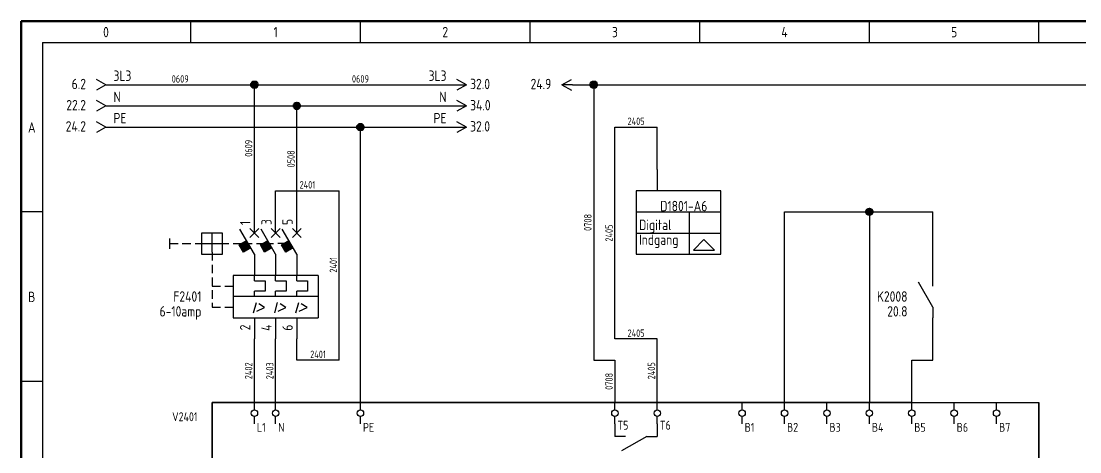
# Model space of a CAD drawing. Header units: millimetres. Extents: x 10 to 410, y 10 to 275.
# Drawn here: x 10 to 259.6, y 173.4 to 275 of the extents above; entities that cross this region are included whole.
import ezdxf
from ezdxf.enums import TextEntityAlignment as Align

# ---------------------------------------------------------------- set-up
doc = ezdxf.new("R2010")
doc.units = ezdxf.units.MM
doc.linetypes.add('Caddy_Solid', pattern=[0])
doc.layers.add('2', color=7, linetype='Continuous')
doc.styles.add('Caddy_Vectorfont1p', font='isocp___.ttf', dxfattribs={"width": 0.9})

# ---------------------------------------------------------------- blocks, each defined once
blk = doc.blocks.new('Blk1')
at = {"linetype": 'Caddy_Solid', "lineweight": 50}
for p, q in [((10, 10), (10, 275)), ((10, 275), (410, 275))]:
    blk.add_line(p, q, dxfattribs=at)
at = {"linetype": 'Caddy_Solid', "lineweight": 25}
for p, q in [((50, 270), (50, 275)), ((90, 270), (90, 275)), ((130, 270), (130, 275)), ((170, 270), (170, 275)), ((210, 270), (210, 275)), ((250, 270), (250, 275)), ((15, 270), (15, 30)), ((15, 270), (405, 270)), ((15, 230), (10, 230)), ((15, 190), (10, 190))]:
    blk.add_line(p, q, dxfattribs=at)
at = {"lineweight": 25, "style": 'Caddy_Vectorfont1p', "width": 0.9}
for s, p in [('0', (30, 271.2)), ('1', (70, 271.2)), ('2', (110, 271.2)), ('3', (150, 271.2)), ('4', (190, 271.2)), ('5', (230, 271.2)), ('A', (12.5, 248.7)), ('B', (12.5, 208.7))]:
    blk.add_text(s, height=2.45, dxfattribs=at).set_placement(p, align=Align.CENTER)
blk = doc.blocks.new('Blk2')
at = {"linetype": 'Caddy_Solid', "lineweight": 25}
for p, q in [((65, 225), (65, 230)), ((70, 225), (70, 230)), ((75, 225), (75, 230)), ((57.5, 225), (52.5, 225)), ((52.5, 225), (52.5, 220)), ((55, 220.5), (55, 225)), ((57.5, 220), (57.5, 225)), ((65, 220), (61.58, 225.92)), ((63.94, 223.94), (66.06, 226.06)), ((63.94, 226.06), (66.06, 223.94)), ((70, 220), (66.58, 225.92)), ((68.94, 223.94), (71.06, 226.06)), ((68.94, 226.06), (71.06, 223.94)), ((75, 220), (71.58, 225.92)), ((73.94, 223.94), (76.06, 226.06)), ((73.94, 226.06), (76.06, 223.94)), ((45, 223.75), (45, 221.25)), ((45, 222.5), (47, 222.5)), ((48, 222.5), (50, 222.5)), ((51, 222.5), (53, 222.5)), ((53, 222.5), (57, 222.5)), ((57, 222.5), (59, 222.5)), ((60, 222.5), (62, 222.5)), ((61.4, 222.23), (63.13, 223.23)), ((62.4, 220.5), (61.4, 222.23)), ((62.49, 220.55), (61.49, 222.28)), ((62.62, 220.62), (61.62, 222.36)), ((62.71, 220.67), (61.71, 222.41)), ((62.83, 220.75), (61.83, 222.48)), ((62.92, 220.8), (61.92, 222.53)), ((63.05, 220.88), (62.05, 222.61)), ((63.14, 220.92), (62.14, 222.66)), ((63.27, 221), (62.27, 222.73)), ((63.35, 221.05), (62.35, 222.78)), ((63.48, 221.12), (62.48, 222.86)), ((63.57, 221.17), (62.57, 222.91)), ((63.7, 221.25), (62.7, 222.98)), ((63.79, 221.3), (62.79, 223.03)), ((63.92, 221.38), (62.92, 223.11)), ((64, 221.42), (63, 223.16)), ((63, 222.5), (64.5, 222.5)), ((65.5, 222.5), (68, 222.5)), ((66.4, 222.23), (68.13, 223.23)), ((67.4, 220.5), (66.4, 222.23)), ((67.49, 220.55), (66.49, 222.28)), ((67.62, 220.62), (66.62, 222.36)), ((67.71, 220.67), (66.71, 222.41)), ((67.83, 220.75), (66.83, 222.48)), ((67.92, 220.8), (66.92, 222.53)), ((68.05, 220.88), (67.05, 222.61)), ((68.14, 220.92), (67.14, 222.66)), ((68.27, 221), (67.27, 222.73)), ((68.35, 221.05), (67.35, 222.78)), ((68.48, 221.12), (67.48, 222.86)), ((68.57, 221.17), (67.57, 222.91)), ((68.7, 221.25), (67.7, 222.98)), ((68.79, 221.3), (67.79, 223.03)), ((68.92, 221.38), (67.92, 223.11)), ((69, 221.42), (68, 223.16)), ((68.5, 222.5), (69.5, 222.5)), ((72, 222.5), (70.5, 222.5)), ((71.4, 222.23), (73.13, 223.23)), ((72.4, 220.5), (71.4, 222.23)), ((72.49, 220.55), (71.49, 222.28)), ((72.62, 220.62), (71.62, 222.36)), ((72.71, 220.67), (71.71, 222.41)), ((72.83, 220.75), (71.83, 222.48)), ((72.92, 220.8), (71.92, 222.53)), ((73.05, 220.88), (72.05, 222.61)), ((73.14, 220.92), (72.14, 222.66)), ((73.27, 221), (72.27, 222.73)), ((73.35, 221.05), (72.35, 222.78)), ((73.48, 221.12), (72.48, 222.86)), ((73.57, 221.17), (72.57, 222.91)), ((73.7, 221.25), (72.7, 222.98)), ((73.79, 221.3), (72.79, 223.03)), ((73.92, 221.38), (72.92, 223.11)), ((74, 221.42), (73, 223.16)), ((52.5, 220), (57.5, 220)), ((55, 220.5), (55, 218.5)), ((64.13, 221.5), (62.4, 220.5)), ((65, 220), (65, 215)), ((69.13, 221.5), (67.4, 220.5)), ((70, 220), (70, 215)), ((74.13, 221.5), (72.4, 220.5)), ((75, 220), (75, 215)), ((55, 217.5), (55, 215.5)), ((60, 215), (60, 205)), ((80, 215), (60, 215)), ((65, 213.75), (65, 215)), ((70, 213.75), (70, 215)), ((75, 213.75), (75, 215)), ((80, 215), (80, 205)), ((55, 214.5), (55, 212.5)), ((55, 212.5), (57, 212.5)), ((58, 212.5), (60, 212.5)), ((65, 213.75), (67.5, 213.75)), ((67.5, 213.75), (67.5, 211.25)), ((70, 213.75), (72.5, 213.75)), ((72.5, 213.75), (72.5, 211.25)), ((75, 213.75), (77.5, 213.75)), ((77.5, 213.75), (77.5, 211.25)), ((55, 211.5), (55, 209.5)), ((80, 210), (60, 210)), ((67.5, 211.25), (65, 211.25)), ((65, 210), (65, 211.25)), ((70, 210), (70, 211.25)), ((72.5, 211.25), (70, 211.25)), ((77.5, 211.25), (75, 211.25)), ((75, 210), (75, 211.25)), ((55, 208.5), (55, 207.5)), ((55, 207.5), (57, 207.5)), ((58, 207.5), (60, 207.5)), ((64.8, 206.2), (65.46, 208.65)), ((65.59, 206.55), (67.4, 207.42)), ((67.4, 207.42), (66.06, 208.3)), ((69.8, 206.2), (70.46, 208.65)), ((70.59, 206.55), (72.4, 207.42)), ((72.4, 207.42), (71.06, 208.3)), ((74.8, 206.2), (75.46, 208.65)), ((75.59, 206.55), (77.4, 207.42)), ((77.4, 207.42), (76.06, 208.3)), ((60, 205), (80, 205)), ((65, 205), (65, 200)), ((70, 205), (70, 200)), ((75, 205), (75, 200))]:
    blk.add_line(p, q, dxfattribs=at)
at = {"lineweight": 25, "style": 'Caddy_Vectorfont1p', "width": 0.9}
for tag, p in [('$TAG175000_00', (64.05, 226.9)), ('$TAG175000_02', (69.05, 226.9)), ('$TAG175000_04', (74.05, 226.9))]:
    blk.add_attdef(tag, p, '', height=2.45, rotation=90, dxfattribs=at)
at = {"lineweight": 25, "style": 'Caddy_Vectorfont1p', "width": 0.9, "flags": 1}
for tag, p in [('$TAG140020', (52.5, 215.8)), ('$TAG140050', (52.5, 212.3)), ('$TAG160040', (52.5, 201.8))]:
    blk.add_attdef(tag, text='', height=2.45, dxfattribs=at).set_placement(p, align=Align.RIGHT)
at = {"lineweight": 25, "style": 'Caddy_Vectorfont1p', "width": 0.9}
for tag, p in [('$TAG160010', (52.5, 208.8)), ('$TAG160030', (52.5, 205.3))]:
    blk.add_attdef(tag, text='', height=2.45, dxfattribs=at).set_placement(p, align=Align.RIGHT)
for tag, p in [('$TAG175000_01', (64.05, 203.4)), ('$TAG175000_03', (69.05, 203.4)), ('$TAG175000_05', (74.05, 203.4))]:
    blk.add_attdef(tag, text='', height=2.45, rotation=90, dxfattribs=at).set_placement(p, align=Align.RIGHT)
blk = doc.blocks.new('Blk3')
at = {"linetype": 'Caddy_Solid', "lineweight": 25}
for q in [(27.75, 261.25), (27.75, 258.75)]:
    blk.add_line((30, 260), q, dxfattribs=at)
at = {"lineweight": 25, "style": 'Caddy_Vectorfont1p', "width": 0.9, "flags": 1}
for tag, p in [('$TAG140020', (31.77, 267.9)), ('$TAG140050', (31.77, 264.4))]:
    blk.add_attdef(tag, p, '', height=2.45, dxfattribs=at)
at = {"lineweight": 25, "style": 'Caddy_Vectorfont1p', "width": 0.9}
blk.add_attdef('$TAG160010', (31.77, 260.9), '', height=2.45, dxfattribs=at)
blk.add_attdef('$TAG160500', text='', height=2.45, dxfattribs=at).set_placement((25.28, 258.95), align=Align.RIGHT)
blk = doc.blocks.new('Blk4')
at = {"linetype": 'Caddy_Solid', "lineweight": 25}
for q in [(112.75, 261.25), (112.75, 258.75)]:
    blk.add_line((115, 260), q, dxfattribs=at)
at = {"lineweight": 25, "style": 'Caddy_Vectorfont1p', "width": 0.9, "flags": 1}
for tag, p in [('$TAG140020', (110.29, 267.9)), ('$TAG140050', (110.29, 264.4))]:
    blk.add_attdef(tag, text='', height=2.45, dxfattribs=at).set_placement(p, align=Align.RIGHT)
at = {"lineweight": 25, "style": 'Caddy_Vectorfont1p', "width": 0.9}
blk.add_attdef('$TAG160010', text='', height=2.45, dxfattribs=at).set_placement((110.29, 260.9), align=Align.RIGHT)
blk.add_attdef('$TAG160500', (115.87, 258.95), '', height=2.45, dxfattribs=at)
blk = doc.blocks.new('Blk5')
at = {"linetype": 'Caddy_Solid', "lineweight": 25}
for q in [(27.75, 256.25), (27.75, 253.75)]:
    blk.add_line((30, 255), q, dxfattribs=at)
at = {"lineweight": 25, "style": 'Caddy_Vectorfont1p', "width": 0.9, "flags": 1}
for tag, p in [('$TAG140020', (31.77, 262.9)), ('$TAG140050', (31.77, 259.4))]:
    blk.add_attdef(tag, p, '', height=2.45, dxfattribs=at)
at = {"lineweight": 25, "style": 'Caddy_Vectorfont1p', "width": 0.9}
blk.add_attdef('$TAG160010', (31.77, 255.9), '', height=2.45, dxfattribs=at)
blk.add_attdef('$TAG160500', text='', height=2.45, dxfattribs=at).set_placement((25.28, 253.95), align=Align.RIGHT)
blk = doc.blocks.new('Blk6')
at = {"linetype": 'Caddy_Solid', "lineweight": 25}
for q in [(112.75, 256.25), (112.75, 253.75)]:
    blk.add_line((115, 255), q, dxfattribs=at)
at = {"lineweight": 25, "style": 'Caddy_Vectorfont1p', "width": 0.9, "flags": 1}
for tag, p in [('$TAG140020', (110.29, 262.9)), ('$TAG140050', (110.29, 259.4))]:
    blk.add_attdef(tag, text='', height=2.45, dxfattribs=at).set_placement(p, align=Align.RIGHT)
at = {"lineweight": 25, "style": 'Caddy_Vectorfont1p', "width": 0.9}
blk.add_attdef('$TAG160010', text='', height=2.45, dxfattribs=at).set_placement((110.29, 255.9), align=Align.RIGHT)
blk.add_attdef('$TAG160500', (115.87, 253.95), '', height=2.45, dxfattribs=at)
blk = doc.blocks.new('Blk7')
at = {"linetype": 'Caddy_Solid', "lineweight": 25}
for q in [(27.75, 251.25), (27.75, 248.75)]:
    blk.add_line((30, 250), q, dxfattribs=at)
at = {"lineweight": 25, "style": 'Caddy_Vectorfont1p', "width": 0.9, "flags": 1}
for tag, p in [('$TAG140020', (31.77, 257.9)), ('$TAG140050', (31.77, 254.4))]:
    blk.add_attdef(tag, p, '', height=2.45, dxfattribs=at)
at = {"lineweight": 25, "style": 'Caddy_Vectorfont1p', "width": 0.9}
blk.add_attdef('$TAG160010', (31.77, 250.9), '', height=2.45, dxfattribs=at)
blk.add_attdef('$TAG160500', text='', height=2.45, dxfattribs=at).set_placement((25.28, 248.95), align=Align.RIGHT)
blk = doc.blocks.new('Blk8')
at = {"linetype": 'Caddy_Solid', "lineweight": 25}
for q in [(112.75, 251.25), (112.75, 248.75)]:
    blk.add_line((115, 250), q, dxfattribs=at)
at = {"lineweight": 25, "style": 'Caddy_Vectorfont1p', "width": 0.9, "flags": 1}
for tag, p in [('$TAG140020', (110.29, 257.9)), ('$TAG140050', (110.29, 254.4))]:
    blk.add_attdef(tag, text='', height=2.45, dxfattribs=at).set_placement(p, align=Align.RIGHT)
at = {"lineweight": 25, "style": 'Caddy_Vectorfont1p', "width": 0.9}
blk.add_attdef('$TAG160010', text='', height=2.45, dxfattribs=at).set_placement((110.29, 250.9), align=Align.RIGHT)
blk.add_attdef('$TAG160500', (115.87, 248.95), '', height=2.45, dxfattribs=at)
blk = doc.blocks.new('Blk9')
at = {"linetype": 'Caddy_Solid', "lineweight": 25}
for p, q in [((65, 183.25), (65, 185)), ((65, 180), (65, 181.75))]:
    blk.add_line(p, q, dxfattribs=at)
blk.add_circle((65, 182.5), 0.75, dxfattribs=at)
at = {"lineweight": 25, "style": 'Caddy_Vectorfont1p', "width": 0.9, "flags": 1}
blk.add_attdef('$TAG160410', (67.6, 184.2), '', height=2.45, rotation=90, dxfattribs=at)
at = {"layer": '2', "lineweight": 25, "style": 'Caddy_Vectorfont1p', "width": 0.9, "flags": 1}
blk.add_attdef('$TAG160400', (64.1, 184.2), '', height=2.45, rotation=90, dxfattribs=at)
for tag, p in [('$TAG140020', (60.05, 188.3)), ('$TAG140050', (60.05, 184.8)), ('$TAG160010', (60.05, 181.3)), ('$TAG160030', (60.05, 177.8)), ('$TAG160040', (60.05, 172.8))]:
    blk.add_attdef(tag, text='', height=2.45, dxfattribs=at).set_placement(p, align=Align.RIGHT)
blk = doc.blocks.new('Blk10')
at = {"linetype": 'Caddy_Solid', "lineweight": 25}
for p, q in [((70, 183.25), (70, 185)), ((70, 180), (70, 181.75))]:
    blk.add_line(p, q, dxfattribs=at)
blk.add_circle((70, 182.5), 0.75, dxfattribs=at)
at = {"lineweight": 25, "style": 'Caddy_Vectorfont1p', "width": 0.9, "flags": 1}
blk.add_attdef('$TAG160410', (72.6, 184.2), '', height=2.45, rotation=90, dxfattribs=at)
at = {"layer": '2', "lineweight": 25, "style": 'Caddy_Vectorfont1p', "width": 0.9, "flags": 1}
blk.add_attdef('$TAG160400', (69.1, 184.2), '', height=2.45, rotation=90, dxfattribs=at)
for tag, p in [('$TAG140020', (65.05, 188.3)), ('$TAG140050', (65.05, 184.8)), ('$TAG160010', (65.05, 181.3)), ('$TAG160030', (65.05, 177.8)), ('$TAG160040', (65.05, 172.8))]:
    blk.add_attdef(tag, text='', height=2.45, dxfattribs=at).set_placement(p, align=Align.RIGHT)
blk = doc.blocks.new('Blk11')
at = {"linetype": 'Caddy_Solid', "lineweight": 25}
for p, q in [((90, 183.25), (90, 185)), ((90, 180), (90, 181.75))]:
    blk.add_line(p, q, dxfattribs=at)
blk.add_circle((90, 182.5), 0.75, dxfattribs=at)
at = {"lineweight": 25, "style": 'Caddy_Vectorfont1p', "width": 0.9, "flags": 1}
blk.add_attdef('$TAG160410', (92.6, 184.2), '', height=2.45, rotation=90, dxfattribs=at)
at = {"layer": '2', "lineweight": 25, "style": 'Caddy_Vectorfont1p', "width": 0.9, "flags": 1}
blk.add_attdef('$TAG160400', (89.1, 184.2), '', height=2.45, rotation=90, dxfattribs=at)
for tag, p in [('$TAG140020', (85.05, 188.3)), ('$TAG140050', (85.05, 184.8)), ('$TAG160010', (85.05, 181.3)), ('$TAG160030', (85.05, 177.8)), ('$TAG160040', (85.05, 172.8))]:
    blk.add_attdef(tag, text='', height=2.45, dxfattribs=at).set_placement(p, align=Align.RIGHT)
blk = doc.blocks.new('Blk16')
at = {"linetype": 'Caddy_Solid', "lineweight": 25}
for p, q in [((180, 183.25), (180, 185)), ((180, 180), (180, 181.75))]:
    blk.add_line(p, q, dxfattribs=at)
blk.add_circle((180, 182.5), 0.75, dxfattribs=at)
at = {"lineweight": 25, "style": 'Caddy_Vectorfont1p', "width": 0.9, "flags": 1}
blk.add_attdef('$TAG160410', (182.6, 184.2), '', height=2.45, rotation=90, dxfattribs=at)
at = {"layer": '2', "lineweight": 25, "style": 'Caddy_Vectorfont1p', "width": 0.9, "flags": 1}
blk.add_attdef('$TAG160400', (179.1, 184.2), '', height=2.45, rotation=90, dxfattribs=at)
for tag, p in [('$TAG140020', (175.05, 188.3)), ('$TAG140050', (175.05, 184.8)), ('$TAG160010', (175.05, 181.3)), ('$TAG160030', (175.05, 177.8)), ('$TAG160040', (175.05, 172.8))]:
    blk.add_attdef(tag, text='', height=2.45, dxfattribs=at).set_placement(p, align=Align.RIGHT)
blk = doc.blocks.new('Blk17')
at = {"linetype": 'Caddy_Solid', "lineweight": 25}
for p, q in [((190, 183.25), (190, 185)), ((190, 180), (190, 181.75))]:
    blk.add_line(p, q, dxfattribs=at)
blk.add_circle((190, 182.5), 0.75, dxfattribs=at)
at = {"lineweight": 25, "style": 'Caddy_Vectorfont1p', "width": 0.9, "flags": 1}
blk.add_attdef('$TAG160410', (192.6, 184.2), '', height=2.45, rotation=90, dxfattribs=at)
at = {"layer": '2', "lineweight": 25, "style": 'Caddy_Vectorfont1p', "width": 0.9, "flags": 1}
blk.add_attdef('$TAG160400', (189.1, 184.2), '', height=2.45, rotation=90, dxfattribs=at)
for tag, p in [('$TAG140020', (185.05, 188.3)), ('$TAG140050', (185.05, 184.8)), ('$TAG160010', (185.05, 181.3)), ('$TAG160030', (185.05, 177.8)), ('$TAG160040', (185.05, 172.8))]:
    blk.add_attdef(tag, text='', height=2.45, dxfattribs=at).set_placement(p, align=Align.RIGHT)
blk = doc.blocks.new('Blk18')
at = {"linetype": 'Caddy_Solid', "lineweight": 25}
for p, q in [((200, 183.25), (200, 185)), ((200, 180), (200, 181.75))]:
    blk.add_line(p, q, dxfattribs=at)
blk.add_circle((200, 182.5), 0.75, dxfattribs=at)
at = {"lineweight": 25, "style": 'Caddy_Vectorfont1p', "width": 0.9, "flags": 1}
blk.add_attdef('$TAG160410', (202.6, 184.2), '', height=2.45, rotation=90, dxfattribs=at)
at = {"layer": '2', "lineweight": 25, "style": 'Caddy_Vectorfont1p', "width": 0.9, "flags": 1}
blk.add_attdef('$TAG160400', (199.1, 184.2), '', height=2.45, rotation=90, dxfattribs=at)
for tag, p in [('$TAG140020', (195.05, 188.3)), ('$TAG140050', (195.05, 184.8)), ('$TAG160010', (195.05, 181.3)), ('$TAG160030', (195.05, 177.8)), ('$TAG160040', (195.05, 172.8))]:
    blk.add_attdef(tag, text='', height=2.45, dxfattribs=at).set_placement(p, align=Align.RIGHT)
blk = doc.blocks.new('Blk19')
at = {"linetype": 'Caddy_Solid', "lineweight": 25}
for p, q in [((210, 183.25), (210, 185)), ((210, 180), (210, 181.75))]:
    blk.add_line(p, q, dxfattribs=at)
blk.add_circle((210, 182.5), 0.75, dxfattribs=at)
at = {"lineweight": 25, "style": 'Caddy_Vectorfont1p', "width": 0.9, "flags": 1}
blk.add_attdef('$TAG160410', (212.6, 184.2), '', height=2.45, rotation=90, dxfattribs=at)
at = {"layer": '2', "lineweight": 25, "style": 'Caddy_Vectorfont1p', "width": 0.9, "flags": 1}
blk.add_attdef('$TAG160400', (209.1, 184.2), '', height=2.45, rotation=90, dxfattribs=at)
for tag, p in [('$TAG140020', (205.05, 188.3)), ('$TAG140050', (205.05, 184.8)), ('$TAG160010', (205.05, 181.3)), ('$TAG160030', (205.05, 177.8)), ('$TAG160040', (205.05, 172.8))]:
    blk.add_attdef(tag, text='', height=2.45, dxfattribs=at).set_placement(p, align=Align.RIGHT)
blk = doc.blocks.new('Blk20')
at = {"linetype": 'Caddy_Solid', "lineweight": 25}
for p, q in [((220, 183.25), (220, 185)), ((220, 180), (220, 181.75))]:
    blk.add_line(p, q, dxfattribs=at)
blk.add_circle((220, 182.5), 0.75, dxfattribs=at)
at = {"lineweight": 25, "style": 'Caddy_Vectorfont1p', "width": 0.9, "flags": 1}
blk.add_attdef('$TAG160410', (222.6, 184.2), '', height=2.45, rotation=90, dxfattribs=at)
at = {"layer": '2', "lineweight": 25, "style": 'Caddy_Vectorfont1p', "width": 0.9, "flags": 1}
blk.add_attdef('$TAG160400', (219.1, 184.2), '', height=2.45, rotation=90, dxfattribs=at)
for tag, p in [('$TAG140020', (215.05, 188.3)), ('$TAG140050', (215.05, 184.8)), ('$TAG160010', (215.05, 181.3)), ('$TAG160030', (215.05, 177.8)), ('$TAG160040', (215.05, 172.8))]:
    blk.add_attdef(tag, text='', height=2.45, dxfattribs=at).set_placement(p, align=Align.RIGHT)
blk = doc.blocks.new('Blk21')
at = {"linetype": 'Caddy_Solid', "lineweight": 25}
for p, q in [((230, 183.25), (230, 185)), ((230, 180), (230, 181.75))]:
    blk.add_line(p, q, dxfattribs=at)
blk.add_circle((230, 182.5), 0.75, dxfattribs=at)
at = {"lineweight": 25, "style": 'Caddy_Vectorfont1p', "width": 0.9, "flags": 1}
blk.add_attdef('$TAG160410', (232.6, 184.2), '', height=2.45, rotation=90, dxfattribs=at)
at = {"layer": '2', "lineweight": 25, "style": 'Caddy_Vectorfont1p', "width": 0.9, "flags": 1}
blk.add_attdef('$TAG160400', (229.1, 184.2), '', height=2.45, rotation=90, dxfattribs=at)
for tag, p in [('$TAG140020', (225.05, 188.3)), ('$TAG140050', (225.05, 184.8)), ('$TAG160010', (225.05, 181.3)), ('$TAG160030', (225.05, 177.8)), ('$TAG160040', (225.05, 172.8))]:
    blk.add_attdef(tag, text='', height=2.45, dxfattribs=at).set_placement(p, align=Align.RIGHT)
blk = doc.blocks.new('Blk22')
at = {"linetype": 'Caddy_Solid', "lineweight": 25}
for p, q in [((240, 183.25), (240, 185)), ((240, 180), (240, 181.75))]:
    blk.add_line(p, q, dxfattribs=at)
blk.add_circle((240, 182.5), 0.75, dxfattribs=at)
at = {"lineweight": 25, "style": 'Caddy_Vectorfont1p', "width": 0.9, "flags": 1}
blk.add_attdef('$TAG160410', (242.6, 184.2), '', height=2.45, rotation=90, dxfattribs=at)
at = {"layer": '2', "lineweight": 25, "style": 'Caddy_Vectorfont1p', "width": 0.9, "flags": 1}
blk.add_attdef('$TAG160400', (239.1, 184.2), '', height=2.45, rotation=90, dxfattribs=at)
for tag, p in [('$TAG140020', (235.05, 188.3)), ('$TAG140050', (235.05, 184.8)), ('$TAG160010', (235.05, 181.3)), ('$TAG160030', (235.05, 177.8)), ('$TAG160040', (235.05, 172.8))]:
    blk.add_attdef(tag, text='', height=2.45, dxfattribs=at).set_placement(p, align=Align.RIGHT)
blk = doc.blocks.new('Blk27')
at = {"linetype": 'Caddy_Solid', "lineweight": 25}
for p, q in [((150, 183.25), (150, 185)), ((150, 180), (150, 181.75))]:
    blk.add_line(p, q, dxfattribs=at)
blk.add_circle((150, 182.5), 0.75, dxfattribs=at)
at = {"lineweight": 25, "style": 'Caddy_Vectorfont1p', "width": 0.9, "flags": 1}
blk.add_attdef('$TAG160410', (152.6, 184.2), '', height=2.45, rotation=90, dxfattribs=at)
at = {"layer": '2', "lineweight": 25, "style": 'Caddy_Vectorfont1p', "width": 0.9, "flags": 1}
blk.add_attdef('$TAG160400', (149.1, 184.2), '', height=2.45, rotation=90, dxfattribs=at)
for tag, p in [('$TAG140020', (145.05, 188.3)), ('$TAG140050', (145.05, 184.8)), ('$TAG160010', (145.05, 181.3)), ('$TAG160030', (145.05, 177.8)), ('$TAG160040', (145.05, 172.8))]:
    blk.add_attdef(tag, text='', height=2.45, dxfattribs=at).set_placement(p, align=Align.RIGHT)
blk = doc.blocks.new('Blk28')
at = {"linetype": 'Caddy_Solid', "lineweight": 25}
for p, q in [((160, 183.25), (160, 185)), ((160, 180), (160, 181.75))]:
    blk.add_line(p, q, dxfattribs=at)
blk.add_circle((160, 182.5), 0.75, dxfattribs=at)
at = {"lineweight": 25, "style": 'Caddy_Vectorfont1p', "width": 0.9, "flags": 1}
blk.add_attdef('$TAG160410', (162.6, 184.2), '', height=2.45, rotation=90, dxfattribs=at)
at = {"layer": '2', "lineweight": 25, "style": 'Caddy_Vectorfont1p', "width": 0.9, "flags": 1}
blk.add_attdef('$TAG160400', (159.1, 184.2), '', height=2.45, rotation=90, dxfattribs=at)
for tag, p in [('$TAG140020', (155.05, 188.3)), ('$TAG140050', (155.05, 184.8)), ('$TAG160010', (155.05, 181.3)), ('$TAG160030', (155.05, 177.8)), ('$TAG160040', (155.05, 172.8))]:
    blk.add_attdef(tag, text='', height=2.45, dxfattribs=at).set_placement(p, align=Align.RIGHT)
blk = doc.blocks.new('Blk40')
at = {"linetype": 'Caddy_Solid', "lineweight": 25}
for p, q in [((137.5, 260), (139.75, 261.25)), ((137.5, 260), (139.75, 258.75)), ((140, 260), (137.5, 260))]:
    blk.add_line(p, q, dxfattribs=at)
at = {"lineweight": 25, "style": 'Caddy_Vectorfont1p', "width": 0.9, "flags": 1}
blk.add_attdef('$TAG160010', (141.6, 260.9), '', height=2.45, dxfattribs=at)
at = {"lineweight": 25, "style": 'Caddy_Vectorfont1p', "width": 0.9}
blk.add_attdef('$TAG160500', text='', height=2.45, dxfattribs=at).set_placement((135, 258.95), align=Align.RIGHT)
blk = doc.blocks.new('Blk42')
at = {"linetype": 'Caddy_Solid', "lineweight": 25}
for p, q in [((152.5, 177), (150, 177)), ((157.5, 177), (151.58, 173.58)), ((157.5, 177), (160, 177))]:
    blk.add_line(p, q, dxfattribs=at)
at = {"lineweight": 25, "style": 'Caddy_Vectorfont1p', "width": 0.9, "flags": 1}
blk.add_attdef('$TAG175000_00', (150.7, 176.05), '', height=2.45, rotation=180, dxfattribs=at)
for tag, rotation, p in [('$TAG175000_01', 180, (159.1, 176.05)), ('$TAG160010', 90, (156.2, 171))]:
    blk.add_attdef(tag, text='', height=2.45, rotation=rotation, dxfattribs=at).set_placement(p, align=Align.RIGHT)
at = {"lineweight": 25, "style": 'Caddy_Vectorfont1p', "width": 0.9}
blk.add_attdef('$TAG160500', text='', height=2.45, rotation=90, dxfattribs=at).set_placement((159.7, 171), align=Align.RIGHT)
blk = doc.blocks.new('Blk46')
at = {"linetype": 'Caddy_Solid', "lineweight": 25}
for p, q in [((175, 235), (155, 235)), ((155, 235), (155, 220)), ((175, 220), (175, 235)), ((155, 220), (175, 220))]:
    blk.add_line(p, q, dxfattribs=at)
blk = doc.blocks.new('Blk47')
at = {"linetype": 'Caddy_Solid', "lineweight": 25}
blk.add_line((160, 240), (160, 235), dxfattribs=at)
blk = doc.blocks.new('Blk45')
at = {"linetype": 'Caddy_Solid', "lineweight": 25}
for p, q in [((155, 230), (175, 230)), ((167.5, 230), (167.5, 220)), ((155, 225), (175, 225)), ((171, 223.5), (168.5, 221)), ((173.5, 221), (171, 223.5)), ((168.5, 221), (173.5, 221))]:
    blk.add_line(p, q, dxfattribs=at)
for name in ['Blk47', 'Blk46']:
    blk.add_blockref(name, (0, 0, 1))
at = {"lineweight": 25, "style": 'Caddy_Vectorfont1p', "width": 0.9}
for s, p in [('Digital', (155.7, 225.7)), ('Indgang', (155.7, 222.2))]:
    blk.add_text(s, height=2.45, dxfattribs=at).set_placement(p)
blk.add_attdef('$TAG175000_00', (159.05, 238.4), '', height=2.45, rotation=90, dxfattribs=at)
for tag, p in [('$TAG160030', (156.8, 234.7)), ('$TAG160040', (156.8, 231.2)), ('$TAG175100', (171.8, 230.15)), ('$TAG175110', (154.3, 224.15)), ('$TAG175120', (154.3, 221.15)), ('$TAG160500', (154.3, 217.65))]:
    blk.add_attdef(tag, text='', height=2.45, dxfattribs=at).set_placement(p, align=Align.RIGHT)
at = {"lineweight": 25, "style": 'Caddy_Vectorfont1p', "width": 0.9, "flags": 1}
blk.add_attdef('$TAG160010', text='', height=2.45, dxfattribs=at).set_placement((150.96, 229.53), align=Align.RIGHT)
blk = doc.blocks.new('Blk51')
at = {"linetype": 'Caddy_Solid', "lineweight": 25}
for p, q in [((225, 212.5), (225, 215)), ((225, 207.5), (221.58, 213.42)), ((225, 207.5), (225, 205))]:
    blk.add_line(p, q, dxfattribs=at)
at = {"lineweight": 25, "style": 'Caddy_Vectorfont1p', "width": 0.9, "flags": 1}
blk.add_attdef('$TAG175000_00', (224.05, 214.3), '', height=2.45, rotation=90, dxfattribs=at)
at = {"lineweight": 25, "style": 'Caddy_Vectorfont1p', "width": 0.9}
for tag, p in [('$TAG160010', (219, 208.8)), ('$TAG160500', (219, 205.3))]:
    blk.add_attdef(tag, text='', height=2.45, dxfattribs=at).set_placement(p, align=Align.RIGHT)
at = {"lineweight": 25, "style": 'Caddy_Vectorfont1p', "width": 0.9, "flags": 1}
blk.add_attdef('$TAG175000_01', text='', height=2.45, rotation=90, dxfattribs=at).set_placement((224.05, 205.9), align=Align.RIGHT)

msp = doc.modelspace()

# ---------------------------------------------------------------- linework, layer by layer
at = {"linetype": 'Caddy_Solid', "lineweight": 25}
for p, q in [((30, 260), (65, 260)), ((65, 230), (65, 260)), ((65, 260), (115, 260)), ((140, 260), (145, 260)), ((145, 260), (145, 195)), ((145, 260), (390, 260)), ((30, 255), (75, 255)), ((75, 255), (115, 255)), ((75, 230), (75, 255)), ((30, 250), (90, 250)), ((90, 250), (115, 250)), ((90, 185), (90, 250)), ((150, 200), (150, 250)), ((150, 250), (160, 250)), ((160, 245), (160, 250)), ((160, 240), (160, 245)), ((70, 235), (85, 235)), ((70, 230), (70, 235)), ((85, 195), (85, 235)), ((190, 185), (190, 230)), ((190, 230), (210, 230)), ((210, 230), (210, 185)), ((210, 230), (225, 230)), ((225, 215), (225, 230)), ((225, 195), (225, 205)), ((65, 185), (65, 200)), ((70, 185), (70, 200)), ((75, 195), (75, 200)), ((160, 200), (150, 200)), ((160, 185), (160, 200)), ((85, 195), (75, 195)), ((145, 195), (150, 195)), ((150, 195), (150, 185)), ((220, 185), (220, 195)), ((220, 195), (225, 195)), ((220, 185), (230, 185)), ((230, 185), (250, 185)), ((250, 155), (250, 185)), ((250, 185), (250, 155)), ((150, 180), (150, 177)), ((160, 180), (160, 177))]:
    msp.add_line(p, q, dxfattribs=at)
at = {"linetype": 'Caddy_Solid', "lineweight": 35}
for p, q in [((55, 155), (55, 185)), ((55, 185), (60, 185)), ((60, 185), (220, 185))]:
    msp.add_line(p, q, dxfattribs=at)
at = {"lineweight": 40}
for centre, radius in [((65, 260), 0.8), ((65, 260), 0.6), ((65, 260), 0.4), ((145, 260), 0.8), ((145, 260), 0.6), ((145, 260), 0.4), ((75, 255), 0.8), ((75, 255), 0.6), ((75, 255), 0.4), ((90, 250), 0.8), ((90, 250), 0.6), ((90, 250), 0.4), ((210, 230), 0.8), ((210, 230), 0.6), ((210, 230), 0.4)]:
    msp.add_circle(centre, radius, dxfattribs=at)

# ---------------------------------------------------------------- block references
for name in ['Blk1', 'Blk9', 'Blk10', 'Blk11', 'Blk27', 'Blk28', 'Blk16', 'Blk17', 'Blk18', 'Blk19', 'Blk20', 'Blk21', 'Blk22', 'Blk42']:
    msp.add_blockref(name, (0, 0, 1))
ref = msp.add_blockref('Blk3', (0, 0, 1))
ref.add_attrib('$TAG160010', '3L3', (31.77, 260.9), dxfattribs={"lineweight": 25, "height": 2.45, "style": 'Caddy_Vectorfont1p', "width": 0.9})
ref.add_attrib('$TAG160500', '6.2', dxfattribs={"lineweight": 25, "height": 2.45, "style": 'Caddy_Vectorfont1p', "width": 0.9}).set_placement((25.28, 258.95), align=Align.RIGHT)
ref = msp.add_blockref('Blk4', (0, 0, 1))
ref.add_attrib('$TAG160010', '3L3', dxfattribs={"lineweight": 25, "height": 2.45, "style": 'Caddy_Vectorfont1p', "width": 0.9}).set_placement((110.29, 260.9), align=Align.RIGHT)
ref.add_attrib('$TAG160500', '32.0', (115.87, 258.95), dxfattribs={"lineweight": 25, "height": 2.45, "style": 'Caddy_Vectorfont1p', "width": 0.9})
ref = msp.add_blockref('Blk40', (0, 0, 1))
ref.add_attrib('$TAG160500', '24.9', dxfattribs={"lineweight": 25, "height": 2.45, "style": 'Caddy_Vectorfont1p', "width": 0.9}).set_placement((135, 258.95), align=Align.RIGHT)
ref = msp.add_blockref('Blk5', (0, 0, 1))
ref.add_attrib('$TAG160010', 'N', (31.77, 255.9), dxfattribs={"lineweight": 25, "height": 2.45, "style": 'Caddy_Vectorfont1p', "width": 0.9})
ref.add_attrib('$TAG160500', '22.2', dxfattribs={"lineweight": 25, "height": 2.45, "style": 'Caddy_Vectorfont1p', "width": 0.9}).set_placement((25.28, 253.95), align=Align.RIGHT)
ref = msp.add_blockref('Blk6', (0, 0, 1))
ref.add_attrib('$TAG160010', 'N', dxfattribs={"lineweight": 25, "height": 2.45, "style": 'Caddy_Vectorfont1p', "width": 0.9}).set_placement((110.29, 255.9), align=Align.RIGHT)
ref.add_attrib('$TAG160500', '34.0', (115.87, 253.95), dxfattribs={"lineweight": 25, "height": 2.45, "style": 'Caddy_Vectorfont1p', "width": 0.9})
ref = msp.add_blockref('Blk7', (0, 0, 1))
ref.add_attrib('$TAG160010', 'PE', (31.77, 250.9), dxfattribs={"lineweight": 25, "height": 2.45, "style": 'Caddy_Vectorfont1p', "width": 0.9})
ref.add_attrib('$TAG160500', '24.2', dxfattribs={"lineweight": 25, "height": 2.45, "style": 'Caddy_Vectorfont1p', "width": 0.9}).set_placement((25.28, 248.95), align=Align.RIGHT)
ref = msp.add_blockref('Blk8', (0, 0, 1))
ref.add_attrib('$TAG160010', 'PE', dxfattribs={"lineweight": 25, "height": 2.45, "style": 'Caddy_Vectorfont1p', "width": 0.9}).set_placement((110.29, 250.9), align=Align.RIGHT)
ref.add_attrib('$TAG160500', '32.0', (115.87, 248.95), dxfattribs={"lineweight": 25, "height": 2.45, "style": 'Caddy_Vectorfont1p', "width": 0.9})
ref = msp.add_blockref('Blk45', (0, 0, 1))
ref.add_attrib('$TAG175100', 'D1801-A6', dxfattribs={"lineweight": 25, "height": 2.45, "style": 'Caddy_Vectorfont1p', "width": 0.9}).set_placement((171.8, 230.15), align=Align.RIGHT)
ref = msp.add_blockref('Blk2', (0, 0, 1))
ref.add_attrib('$TAG160010', 'F2401', dxfattribs={"lineweight": 25, "height": 2.45, "style": 'Caddy_Vectorfont1p', "width": 0.9}).set_placement((52.5, 208.8), align=Align.RIGHT)
ref.add_attrib('$TAG160030', '6-10amp', dxfattribs={"lineweight": 25, "height": 2.45, "style": 'Caddy_Vectorfont1p', "width": 0.9}).set_placement((52.5, 205.3), align=Align.RIGHT)
ref.add_attrib('$TAG175000_00', '1', (64.05, 226.9), dxfattribs={"lineweight": 25, "height": 2.45, "rotation": 90, "style": 'Caddy_Vectorfont1p', "width": 0.9})
ref.add_attrib('$TAG175000_01', '2', dxfattribs={"lineweight": 25, "height": 2.45, "rotation": 90, "style": 'Caddy_Vectorfont1p', "width": 0.9}).set_placement((64.05, 203.4), align=Align.RIGHT)
ref.add_attrib('$TAG175000_02', '3', (69.05, 226.9), dxfattribs={"lineweight": 25, "height": 2.45, "rotation": 90, "style": 'Caddy_Vectorfont1p', "width": 0.9})
ref.add_attrib('$TAG175000_03', '4', dxfattribs={"lineweight": 25, "height": 2.45, "rotation": 90, "style": 'Caddy_Vectorfont1p', "width": 0.9}).set_placement((69.05, 203.4), align=Align.RIGHT)
ref.add_attrib('$TAG175000_04', '5', (74.05, 226.9), dxfattribs={"lineweight": 25, "height": 2.45, "rotation": 90, "style": 'Caddy_Vectorfont1p', "width": 0.9})
ref.add_attrib('$TAG175000_05', '6', dxfattribs={"lineweight": 25, "height": 2.45, "rotation": 90, "style": 'Caddy_Vectorfont1p', "width": 0.9}).set_placement((74.05, 203.4), align=Align.RIGHT)
ref = msp.add_blockref('Blk51', (0, 0, 1))
ref.add_attrib('$TAG160010', 'K2008', dxfattribs={"lineweight": 25, "height": 2.45, "style": 'Caddy_Vectorfont1p', "width": 0.9}).set_placement((219, 208.8), align=Align.RIGHT)
ref.add_attrib('$TAG160500', '20.8', dxfattribs={"lineweight": 25, "height": 2.45, "style": 'Caddy_Vectorfont1p', "width": 0.9}).set_placement((219, 205.3), align=Align.RIGHT)

# ---------------------------------------------------------------- texts
at = {"lineweight": 25, "style": 'Caddy_Vectorfont1p', "width": 0.9}
for s, p in [('0609', (47.5, 260.5)), ('0609', (90, 260.5)), ('2405', (155, 250.5)), ('2401', (77.5, 235.5)), ('2405', (155, 200.5)), ('2401', (80, 195.5))]:
    msp.add_text(s, height=1.75, dxfattribs=at).set_placement(p, align=Align.CENTER)
for s, p in [('0609', (64.5, 245)), ('0508', (74.5, 242.5)), ('0708', (144.5, 227.5)), ('2405', (149.5, 225)), ('2401', (84.5, 217.5)), ('2402', (64.5, 192.5)), ('2403', (69.5, 192.5)), ('2405', (159.5, 192.5)), ('0708', (149.5, 190))]:
    msp.add_text(s, height=1.75, rotation=90, dxfattribs=at).set_placement(p, align=Align.CENTER)
for s, p in [('V2401', (45.6, 180.6)), ('L1', (65.6, 178.1)), ('N', (70.6, 178.1)), ('PE', (90.6, 178.1)), ('T5', (150.6, 178.6)), ('T6', (160.6, 178.6)), ('B1', (180.6, 178.1)), ('B2', (190.6, 178.1)), ('B3', (200.6, 178.1)), ('B4', (210.6, 178.1)), ('B5', (220.6, 178.1)), ('B6', (230.6, 178.1)), ('B7', (240.6, 178.1))]:
    msp.add_text(s, height=2.1, dxfattribs=at).set_placement(p)

doc.saveas('drawing.dxf')
